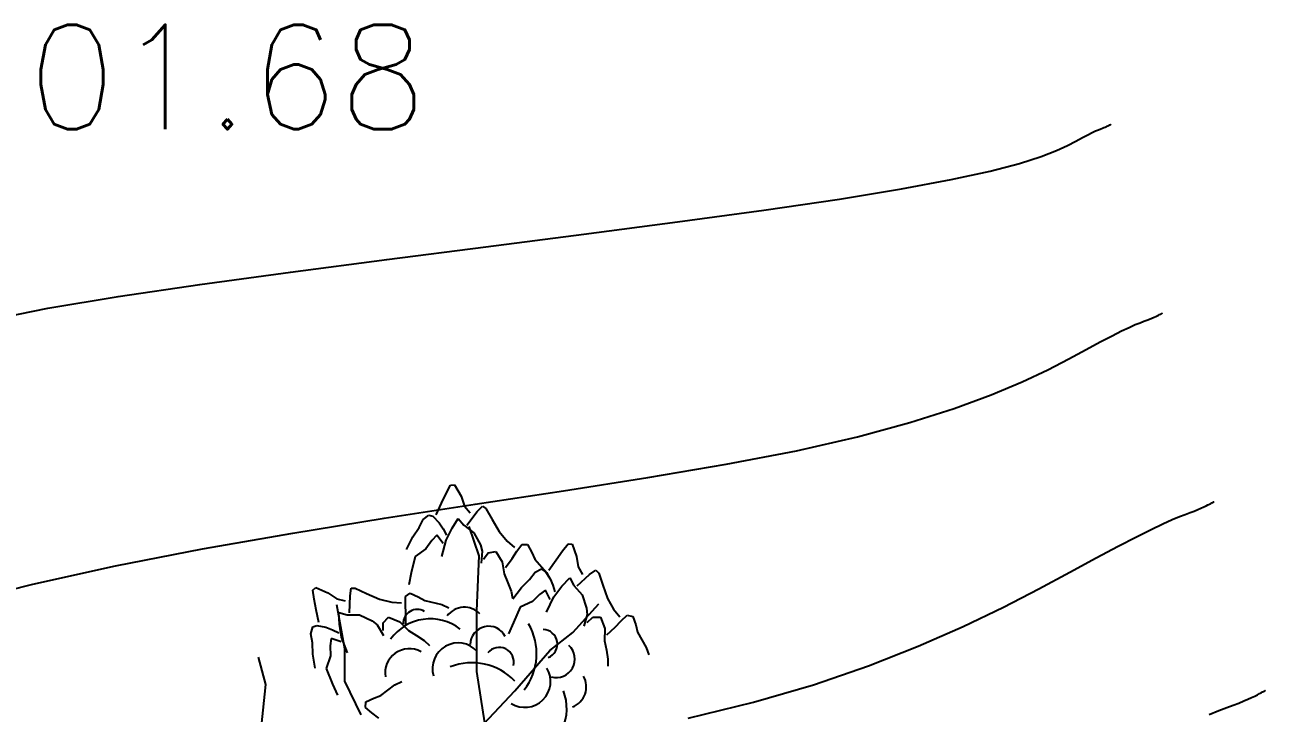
# Model space of a CAD drawing. Extents: x 524954 to 526204, y 9523489 to 9524010.
# Drawn here: x 526093.14 to 526105, y 9523826 to 9523832.59 of the extents above; entities that cross this region are included whole.
import ezdxf

# ---------------------------------------------------------------- set-up
doc = ezdxf.new("R2010")
doc.units = 0
doc.header["$PDMODE"] = 33
doc.header["$PDSIZE"] = 0.1
doc.linetypes.add('ACAD_ISO12W100', pattern=[21, 12, -3, 0, -3, 0, -3])
for name, color, linetype in [('Arbre', 34, 'ACAD_ISO12W100'), ('CN_01_00', 3, 'Continuous'), ('CN_02_00', 4, 'Continuous'), ('CN_10_00', 1, 'Continuous'), ('TopoAlt', 3, 'Continuous'), ('TOPOJIS', 7, 'Continuous')]:
    doc.layers.add(name, color=color, linetype=linetype)
doc.styles.add('Simplex 1.0', font='Simplex.shx', dxfattribs={"width": 0.99, "height": 1})

# ---------------------------------------------------------------- blocks, each defined once
blk = doc.blocks.new('TCPOINT M')
at = {"color": 0}
blk.add_point((0, 0), dxfattribs=at)
at = {"layer": 'TopoAlt', "style": 'Simplex 1.0', "width": 0.99}
blk.add_attdef('ALT', (0.15, 0.15), '', height=1, dxfattribs=at)
blk = doc.blocks.new('v088')
at = {"linetype": 'Continuous'}
for p, q in [((-0.024, 12.318), (0.016, 12.396)), ((0.016, 12.396), (0.055, 12.4)), ((0.055, 12.4), (0.118, 12.291)), ((-0.118, 12.113), (-0.069, 12.224)), ((-0.069, 12.224), (-0.024, 12.318)), ((0.118, 12.291), (0.152, 12.195)), ((-0.243, 12.069), (-0.188, 12.111)), ((-0.188, 12.111), (-0.15, 12.099)), ((-0.15, 12.099), (-0.092, 12.035)), ((0.152, 12.195), (0.207, 12.131)), ((0.175, 12.015), (0.272, 12.144)), ((0.272, 12.144), (0.324, 12.197)), ((0.324, 12.197), (0.356, 12.175)), ((0.356, 12.175), (0.415, 12.069)), ((-0.344, 11.901), (-0.283, 11.991)), ((-0.283, 11.991), (-0.243, 12.069)), ((-0.092, 12.035), (-0.054, 11.98)), ((-0.054, 11.98), (-0.022, 11.919)), ((-0.025, 11.872), (0.032, 11.984)), ((0.032, 11.984), (0.092, 12.078)), ((0.092, 12.078), (0.144, 12.013)), ((0.144, 12.013), (0.24, 11.942)), ((0.29, 11.722), (0.197, 12)), ((0.415, 12.069), (0.484, 11.953)), ((-0.403, 11.78), (-0.344, 11.901)), ((-0.162, 11.869), (-0.217, 11.788)), ((-0.112, 11.918), (-0.162, 11.869)), ((-0.054, 11.839), (-0.112, 11.918)), ((-0.066, 11.715), (-0.025, 11.872)), ((0.24, 11.942), (0.305, 11.825)), ((0.484, 11.953), (0.56, 11.862)), ((0.56, 11.862), (0.63, 11.801)), ((-0.217, 11.788), (-0.32, 11.714)), ((0.305, 11.825), (0.32, 11.765)), ((0.32, 11.765), (0.311, 11.65)), ((0.334, 11.69), (0.378, 11.749)), ((0.378, 11.749), (0.45, 11.762)), ((0.45, 11.762), (0.511, 11.664)), ((0.608, 11.694), (0.653, 11.766)), ((0.653, 11.766), (0.699, 11.829)), ((0.699, 11.829), (0.754, 11.828)), ((0.754, 11.828), (0.796, 11.754)), ((0.796, 11.754), (0.824, 11.689)), ((1.027, 11.683), (1.089, 11.768)), ((1.089, 11.768), (1.142, 11.837)), ((1.142, 11.837), (1.181, 11.833)), ((1.181, 11.833), (1.223, 11.714)), ((-0.32, 11.714), (-0.357, 11.558)), ((0.27, 11.193), (0.29, 11.722)), ((0.511, 11.664), (0.53, 11.547)), ((0.542, 11.608), (0.608, 11.694)), ((0.824, 11.689), (0.934, 11.561)), ((0.958, 11.583), (1.027, 11.683)), ((1.223, 11.714), (1.239, 11.614)), ((-0.357, 11.558), (-0.382, 11.444)), ((0.53, 11.547), (0.565, 11.463)), ((0.773, 11.494), (0.827, 11.564)), ((0.827, 11.564), (0.889, 11.595)), ((0.889, 11.595), (0.923, 11.575)), ((0.923, 11.575), (0.969, 11.502)), ((0.934, 11.561), (0.97, 11.497)), ((0.969, 11.502), (0.996, 11.441)), ((1.081, 11.429), (1.158, 11.51)), ((1.158, 11.51), (1.196, 11.437)), ((1.227, 11.433), (1.346, 11.541)), ((1.239, 11.614), (1.281, 11.541)), ((1.346, 11.541), (1.408, 11.583)), ((1.408, 11.583), (1.435, 11.556)), ((1.435, 11.556), (1.473, 11.441)), ((-1.299, 11.392), (-1.27, 11.417)), ((-1.285, 11.305), (-1.299, 11.392)), ((-1.27, 11.417), (-1.154, 11.366)), ((-0.943, 11.337), (-0.932, 11.411)), ((-0.932, 11.411), (-0.894, 11.412)), ((-0.894, 11.412), (-0.784, 11.361)), ((0.565, 11.463), (0.596, 11.383)), ((0.615, 11.31), (0.696, 11.418)), ((0.696, 11.418), (0.773, 11.494)), ((0.927, 11.391), (0.869, 11.352)), ((0.969, 11.302), (0.927, 11.391)), ((0.996, 11.441), (1.016, 11.375)), ((1.004, 11.329), (1.081, 11.429)), ((1.196, 11.437), (1.277, 11.348)), ((1.473, 11.441), (1.519, 11.314)), ((-1.266, 11.203), (-1.285, 11.305)), ((-1.154, 11.366), (-1.07, 11.309)), ((-1.07, 11.309), (-0.988, 11.29)), ((-0.947, 11.176), (-0.943, 11.337)), ((-0.784, 11.361), (-0.66, 11.307)), ((-0.66, 11.307), (-0.544, 11.278)), ((-0.544, 11.278), (-0.452, 11.27)), ((-0.413, 11.333), (-0.367, 11.365)), ((-0.413, 11.254), (-0.413, 11.333)), ((-0.367, 11.365), (-0.29, 11.329)), ((-0.29, 11.329), (-0.229, 11.292)), ((-0.229, 11.292), (-0.065, 11.254)), ((0.596, 11.383), (0.609, 11.315)), ((0.8, 11.283), (0.685, 11.229)), ((0.869, 11.352), (0.8, 11.283)), ((0.935, 11.183), (1.004, 11.329)), ((1.277, 11.348), (1.319, 11.221)), ((1.519, 11.314), (1.577, 11.21)), ((-1.241, 11.084), (-1.266, 11.203)), ((-0.991, 10.831), (-1.069, 11.252)), ((-1.05, 11.179), (-0.971, 11.157)), ((-1.044, 11.067), (-1.05, 11.179)), ((-0.971, 11.157), (-0.851, 11.155)), ((-0.851, 11.155), (-0.73, 11.098)), ((-0.408, 11.17), (-0.413, 11.254)), ((-0.41, 11.061), (-0.408, 11.17)), ((-0.065, 11.254), (0.001, 11.223)), ((0.269, 10.614), (0.27, 11.193)), ((0.685, 11.229), (0.619, 11.083)), ((1.188, 10.988), (1.437, 11.261)), ((1.323, 11.16), (1.292, 11.048)), ((1.319, 11.221), (1.323, 11.16)), ((1.577, 11.21), (1.635, 11.137)), ((1.65, 11.098), (1.708, 11.152)), ((1.708, 11.152), (1.762, 11.141)), ((-1.317, 10.975), (-1.297, 11.041)), ((-1.297, 11.041), (-1.259, 11.053)), ((-1.259, 11.053), (-1.174, 11.037)), ((-1.174, 11.037), (-1.111, 11.014)), ((-1.024, 10.943), (-1.044, 11.067)), ((-0.73, 11.098), (-0.682, 11.059)), ((-0.682, 11.059), (-0.622, 10.96)), ((-0.626, 11.08), (-0.576, 11.133)), ((-0.626, 11.006), (-0.626, 11.08)), ((-0.576, 11.133), (-0.468, 11.09)), ((-0.468, 11.09), (-0.384, 11.005)), ((0.619, 11.083), (0.573, 10.975)), ((1.323, 11.083), (1.377, 11.133)), ((1.377, 11.133), (1.45, 11.133)), ((1.45, 11.133), (1.492, 11.025)), ((1.512, 10.964), (1.592, 11.037)), ((1.592, 11.037), (1.65, 11.098)), ((1.762, 11.141), (1.789, 11.06)), ((1.789, 11.06), (1.804, 10.991)), ((-1.303, 10.889), (-1.317, 10.975)), ((-1.122, 10.929), (-1.134, 10.861)), ((-1.029, 10.899), (-1.122, 10.929)), ((-1.111, 11.014), (-1.05, 10.983)), ((-0.966, 10.792), (-1.024, 10.943)), ((-0.384, 11.005), (-0.307, 10.958)), ((-0.307, 10.958), (-0.234, 10.911)), ((-0.234, 10.911), (-0.184, 10.864)), ((0.968, 10.816), (1.188, 10.988)), ((1.492, 11.025), (1.489, 10.906)), ((1.804, 10.991), (1.889, 10.844)), ((-1.3, 10.78), (-1.303, 10.889)), ((-1.134, 10.861), (-1.131, 10.763)), ((-0.991, 10.52), (-0.991, 10.831)), ((0.634, 10.429), (0.968, 10.816)), ((1.489, 10.906), (1.508, 10.818)), ((1.508, 10.818), (1.523, 10.733)), ((1.889, 10.844), (1.912, 10.775)), ((-1.749, 10.491), (-1.817, 10.751)), ((-1.277, 10.647), (-1.3, 10.78)), ((-1.131, 10.763), (-1.171, 10.642)), ((1.523, 10.733), (1.523, 10.664)), ((-1.171, 10.642), (-1.109, 10.494)), ((0.345, 10.122), (0.269, 10.614)), ((-1.806, 9.931), (-1.749, 10.491)), ((-1.109, 10.494), (-1.063, 10.387)), ((-0.835, 10.2), (-0.991, 10.52)), ((-0.648, 10.385), (-0.514, 10.488)), ((-0.514, 10.488), (-0.448, 10.519)), ((-0.796, 10.268), (-0.791, 10.323)), ((-0.791, 10.323), (-0.715, 10.36)), ((-0.715, 10.36), (-0.648, 10.385)), ((0.336, 10.112), (0.634, 10.429)), ((-0.735, 10.218), (-0.796, 10.268)), ((-0.666, 10.169), (-0.735, 10.218))]:
    blk.add_line(p, q, dxfattribs=at)
for centre, major_axis, start_param, end_param in [((-0.3, 11.072), (0.0964, 0.0964), 0.254619, 2.377018), ((0.15, 11.024), (0.145, 0.145), 6.263619, 7.998733), ((-0.176, 10.651), (0.33, 0.33), 0.12682, 1.733702), ((0.383, 10.87), (-0.125, 0.125), 4.396235, 7.060094), ((0.275, 10.786), (0.4, 0.4), 4.836335, 6.022049), ((0.091, 10.641), (0.174, 0.174), 6.236163, 8.918901), ((0.899, 10.876), (0.099, 0.099), 4.31771, 7.031286), ((-0.376, 10.6), (0.164, 0.164), 0.282297, 2.520721), ((0.483, 10.705), (-0.099, 0.099), 3.680741, 6.394318), ((1.029, 10.733), (-0.125, 0.125), 2.081137, 4.744996), ((0.223, 10.132), (-0.4, 0.4), 4.689978, 5.875693), ((0.728, 10.517), (-0.174, 0.174), 1.793126, 4.475865), ((1.111, 10.467), (-0.145, 0.145), 2.713295, 4.448408), ((0.662, 10.258), (-0.33, 0.33), 2.69514, 4.302022)]:
    blk.add_ellipse(centre, major_axis=major_axis, ratio=1, start_param=start_param, end_param=end_param, dxfattribs=at)

msp = doc.modelspace()

# ---------------------------------------------------------------- linework, layer by layer
at = {"layer": 'CN_01_00', "flags": 128}
for points, elevation in [([(526092.779, 9523829.759), (526093.36, 9523829.875), (526094.032, 9523829.987), (526094.812, 9523830.102), (526095.679, 9523830.222), (526096.601, 9523830.343), (526097.547, 9523830.464), (526098.484, 9523830.584), (526099.38, 9523830.701), (526100.205, 9523830.814), (526100.927, 9523830.919), (526101.521, 9523831.017), (526101.996, 9523831.107), (526102.366, 9523831.188), (526102.647, 9523831.261), (526102.854, 9523831.327), (526103.003, 9523831.384), (526103.108, 9523831.434), (526103.186, 9523831.475), (526103.249, 9523831.509), (526103.301, 9523831.536), (526103.343, 9523831.557), (526103.376, 9523831.573), (526103.403, 9523831.584), (526103.424, 9523831.593), (526103.44, 9523831.599), (526103.454, 9523831.604), (526103.466, 9523831.609), (526103.476, 9523831.613), (526103.485, 9523831.617), (526103.493, 9523831.62), (526103.499, 9523831.624), (526103.505, 9523831.626), (526103.509, 9523831.629), (526103.513, 9523831.631), (526103.516, 9523831.632), (526103.518, 9523831.633), (526103.519, 9523831.634), (526103.52, 9523831.635), (526103.521, 9523831.635), (526103.521, 9523831.635), (526103.521, 9523831.635), (526103.521, 9523831.635)], 301), ([(526099.481, 9523825.953), (526100.104, 9523826.105), (526100.678, 9523826.274), (526101.203, 9523826.455), (526101.68, 9523826.642), (526102.11, 9523826.831), (526102.494, 9523827.015), (526102.833, 9523827.19), (526103.129, 9523827.349), (526103.381, 9523827.487), (526103.592, 9523827.6), (526103.765, 9523827.69), (526103.906, 9523827.76), (526104.019, 9523827.814), (526104.107, 9523827.853), (526104.177, 9523827.882), (526104.233, 9523827.903), (526104.278, 9523827.92), (526104.318, 9523827.935), (526104.353, 9523827.949), (526104.383, 9523827.962), (526104.409, 9523827.974), (526104.431, 9523827.985), (526104.449, 9523827.994), (526104.464, 9523828.002), (526104.476, 9523828.008), (526104.486, 9523828.013), (526104.493, 9523828.017), (526104.498, 9523828.02), (526104.501, 9523828.022), (526104.503, 9523828.023), (526104.504, 9523828.023), (526104.505, 9523828.023), (526104.505, 9523828.023)], 299)]:
    msp.add_lwpolyline(points, dxfattribs=dict(at, elevation=elevation))
at = {"layer": 'CN_02_00', "elevation": 298, "flags": 128}
msp.add_lwpolyline([(526104.46, 9523825.987), (526104.554, 9523826.026), (526104.629, 9523826.055), (526104.691, 9523826.078), (526104.744, 9523826.098), (526104.791, 9523826.118), (526104.832, 9523826.135), (526104.867, 9523826.151), (526104.897, 9523826.165), (526104.922, 9523826.178), (526104.942, 9523826.188), (526104.958, 9523826.197), (526104.971, 9523826.204), (526104.98, 9523826.209), (526104.987, 9523826.213), (526104.992, 9523826.215), (526104.995, 9523826.217), (526104.996, 9523826.217), (526104.997, 9523826.218), (526104.997, 9523826.218)], dxfattribs=at)
at = {"layer": 'CN_10_00', "elevation": 300, "flags": 128}
msp.add_lwpolyline([(526092.47, 9523827.046), (526093.215, 9523827.235), (526094.005, 9523827.412), (526094.839, 9523827.574), (526095.702, 9523827.725), (526096.576, 9523827.866), (526097.445, 9523828), (526098.29, 9523828.129), (526099.095, 9523828.256), (526099.843, 9523828.383), (526100.515, 9523828.512), (526101.099, 9523828.645), (526101.599, 9523828.781), (526102.023, 9523828.915), (526102.378, 9523829.046), (526102.674, 9523829.171), (526102.918, 9523829.287), (526103.119, 9523829.391), (526103.284, 9523829.481), (526103.42, 9523829.555), (526103.533, 9523829.613), (526103.624, 9523829.659), (526103.697, 9523829.693), (526103.755, 9523829.719), (526103.8, 9523829.737), (526103.837, 9523829.751), (526103.866, 9523829.762), (526103.892, 9523829.772), (526103.914, 9523829.781), (526103.934, 9523829.79), (526103.951, 9523829.797), (526103.965, 9523829.804), (526103.977, 9523829.81), (526103.987, 9523829.815), (526103.995, 9523829.819), (526104.001, 9523829.823), (526104.005, 9523829.825), (526104.009, 9523829.827), (526104.011, 9523829.828), (526104.012, 9523829.829), (526104.013, 9523829.829), (526104.013, 9523829.829), (526104.013, 9523829.829)], dxfattribs=at)

# ---------------------------------------------------------------- block references
at = {"layer": 'Arbre'}
msp.add_blockref('v088', (526097.191, 9523815.786), dxfattribs=at)
at = {"layer": 'TOPOJIS'}
ref = msp.add_blockref('TCPOINT M', (526092.268, 9523831.538, 301.68), dxfattribs=at)
ref.add_attrib('ALT', '301.68', (526092.318, 9523831.588, 301.68), dxfattribs={"layer": 'TopoAlt', "height": 1, "style": 'Simplex 1.0', "width": 0.99})

doc.saveas('drawing.dxf')
